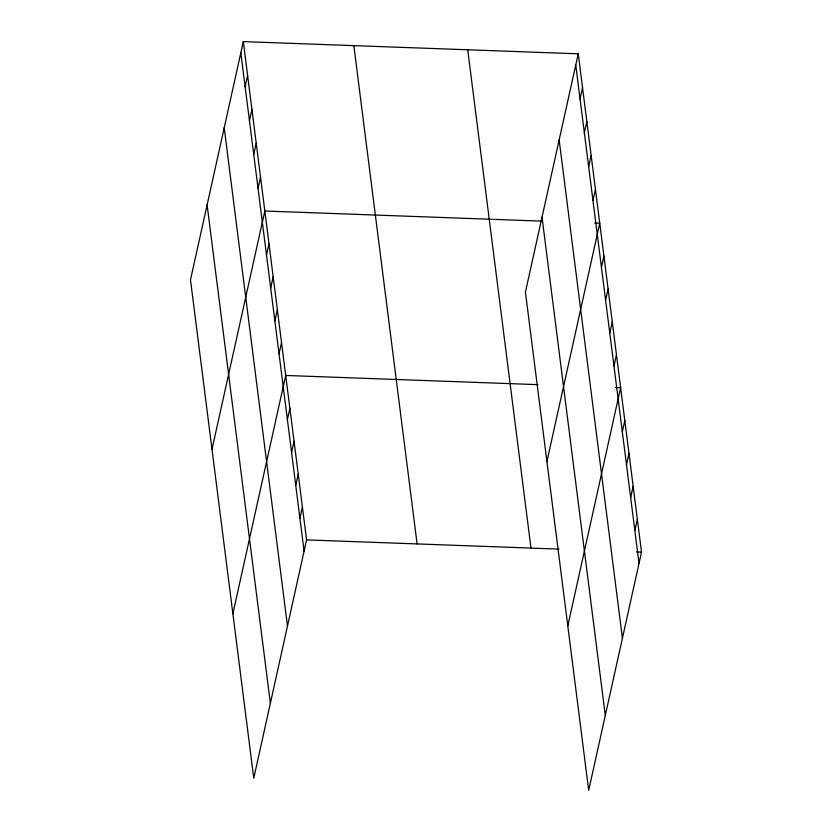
<?xml version="1.0" encoding="UTF-8"?>
<svg xmlns="http://www.w3.org/2000/svg" width="832" height="832" viewBox="0 0 832 832"><rect width="100%" height="100%" fill="white"/><g stroke="black" fill="none" stroke-linecap="round" stroke-linejoin="round"><path stroke-width="1.25" d="M243.318 41.6L190.486 279.895L253.76 778.19L306.582 539.895L243.318 41.6L578.24 53.81L641.514 552.105L588.682 790.4L525.418 292.105L578.24 53.81M245.128 86.715L247.624 75.483M249.434 120.609L251.919 109.366M253.739 154.492L256.225 143.25M258.034 188.375L260.53 177.133M212.004 449.311L264.826 211.016L541.32 221.104M266.51 255.143L269.006 243.911M270.691 288.028L273.177 276.796M274.862 320.923L277.358 309.681M279.042 353.808L281.528 342.576M232.877 613.756L285.709 375.461L538.054 384.654M287.394 419.588L289.879 408.346M291.564 452.473L294.06 441.23M295.745 485.358L298.23 474.126M299.915 518.242L302.411 507.01M580.06 98.925L582.546 87.693M584.355 132.808L586.851 121.576M588.661 166.702L591.146 155.459M592.966 200.585L595.452 189.342M546.926 461.521L599.758 223.226L594.672 223.049M601.442 267.353L603.928 256.121M605.613 300.238L608.109 289.006M609.794 333.133L612.279 321.89M613.964 366.018L616.46 354.775M567.798 625.966L620.63 387.67L615.545 387.483M622.315 431.787L624.811 420.555M626.496 464.682L628.982 453.44M630.666 497.567L633.162 486.335M634.847 530.452L637.333 519.22M306.582 539.895L558.927 549.099M636.428 551.918L641.514 552.105M575.754 65.042L639.018 563.337M559.146 139.974L622.409 638.269M542.027 217.173L605.29 715.468M467.719 49.774L530.982 548.08M353.85 45.625L417.113 543.93M240.833 52.832L304.096 551.138M224.214 127.764L287.477 626.059M207.106 204.963L270.369 703.258"/></g></svg>
